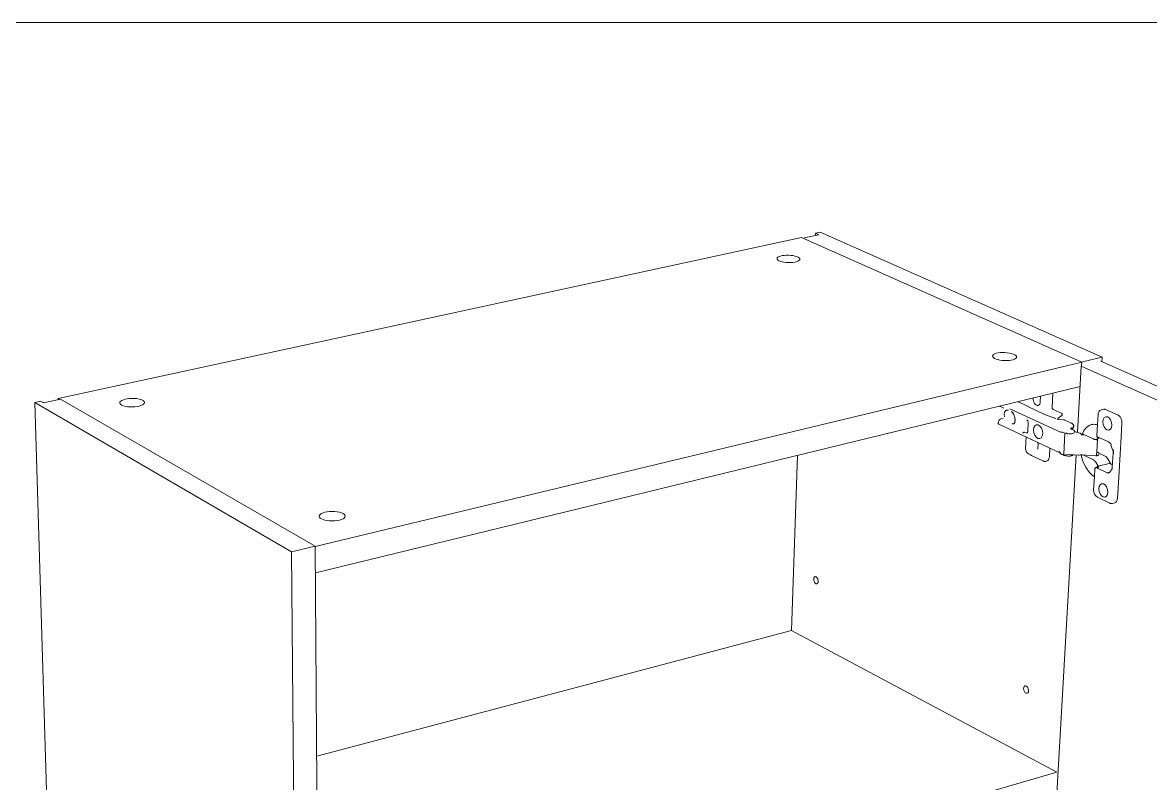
# Model space of a CAD drawing. Header units: metres. Extents: x -11.5 to 7.4, y -3.8 to 5.9.
# Drawn here: x 4.0831 to 4.2065, y 0.4399 to 0.5232 of the extents above; entities that cross this region are included whole.
import ezdxf

# ---------------------------------------------------------------- set-up
doc = ezdxf.new("R2010")
doc.units = ezdxf.units.M
doc.header["$MEASUREMENT"] = 0
doc.layers.add('PDF10_Geometry_Num_Penna__7_Num_Penna__7', color=7, linetype='Continuous', lineweight=18)

msp = doc.modelspace()

# ---------------------------------------------------------------- linework, layer by layer
at = {"layer": 'PDF10_Geometry_Num_Penna__7_Num_Penna__7', "color": 7, "linetype": 'Continuous', "lineweight": 18, "flags": 128}
for points in [[(4.041679183131805, 0.3237898832345811), (4.019383023032868, 0.3237898832345811), (4.019383023032868, 0.5231567930089867), (4.33105751801442, 0.5231567930089867), (4.33105751801442, 0.3237898832345811), (4.054576041841301, 0.3237898832345811)], [(4.168618400737117, 0.4996071879737478), (4.169832164921248, 0.4998700883132265)], [(4.169832533473125, 0.4998705797157292), (4.169843590029457, 0.5001039959049853)], [(4.169832533473125, 0.4998705797157292), (4.170193714313342, 0.4999467471038024)], [(4.169843344328205, 0.5001044873074898), (4.170365459488382, 0.5002175098833384)], [(4.170193714313342, 0.4999473613569307), (4.169843590029457, 0.5001046101581137)], [(4.201189418636455, 0.4865699109988224), (4.170364968085877, 0.5002173870327127)], [(4.168318522359236, 0.4996641906641779), (4.086988950985074, 0.4820338973378329), (4.086991407997591, 0.4819036756743529)], [(4.198979581577333, 0.4859964442770091), (4.168318522359236, 0.4996635764110469)], [(4.199040761189046, 0.4860528327143072), (4.201189418636455, 0.4865700338494481)], [(4.20115821457747, 0.4860667148350384), (4.20118892723395, 0.4865704024013251)], [(4.115119655861013, 0.4658371479653942), (4.198979950129214, 0.4859969356795135)], [(4.1984960415137, 0.4783321622774919), (4.19891373364184, 0.4855914057633388)], [(4.198913610791212, 0.4855910372114609), (4.276327932717184, 0.4510196425702047)], [(4.198979581577333, 0.4859964442770091), (4.198957468464668, 0.4856020937677936)], [(4.201063496744883, 0.486109221151608), (4.278578556184112, 0.4517122743991626)], [(4.115137592052397, 0.4629829593733028), (4.198782897725229, 0.4833417651014189)], [(4.195826743113621, 0.4808536713745823), (4.195798487469657, 0.4808720989684696), (4.195771460331958, 0.4809003546124329), (4.195750575725549, 0.4809384383064694), (4.195737062156699, 0.4809789790130239), (4.195724777094105, 0.481021976732098), (4.195724777094105, 0.4810686599699485), (4.195808315519734, 0.4826178063628488)], [(4.085060810411195, 0.4817369673749745), (4.084434272218983, 0.4816030601927173)], [(4.084434517920235, 0.4816031830433429), (4.112516942500189, 0.4652566787579033)], [(4.087288706512325, 0.387047144730329), (4.08443488647211, 0.4816028144914659)], [(4.087257502453342, 0.4819600641116528), (4.085379116382965, 0.4815546570461038), (4.08506093326182, 0.4817364759724709)], [(4.086988705283821, 0.4820338973378329), (4.087153325122559, 0.4819393023558707)], [(4.087257502453342, 0.4819600641116528), (4.11512002441289, 0.4658838312032447)], [(4.19303619114576, 0.4812149750654235), (4.192059528669663, 0.4816658368625646), (4.191989503812888, 0.48168794997523)], [(4.194438653891309, 0.4816966723696705), (4.194468138041531, 0.4822924979054033)], [(4.190432863531806, 0.4809949495943941), (4.19009011028548, 0.4811521983955762)], [(4.190525247202501, 0.4800219726370774), (4.190520333177464, 0.4800391717247052), (4.190501905583575, 0.4801030540501854), (4.190493306039761, 0.480165707869407), (4.190487163508465, 0.4802308187011466), (4.190487163508465, 0.4802947010266276), (4.190489620520983, 0.4803585833521069), (4.190495763052278, 0.4804163231462919), (4.190510505127392, 0.4804765199529948), (4.190530161227539, 0.4805330312409195), (4.190551045833944, 0.4805748004537334)], [(4.190551537236447, 0.4805744319018563), (4.190558908274006, 0.480585488458189), (4.190589620930487, 0.4806346287085592), (4.190626476118263, 0.4806751694151128), (4.190668245331077, 0.4807144816154088), (4.190706329025113, 0.4807390517405938), (4.190748098237927, 0.4807562508282235), (4.190788638944484, 0.4807697643970759)], [(4.190940236616871, 0.4807591992432458), (4.190887410847724, 0.4807727128120982), (4.190838270597354, 0.480777626837134), (4.190789130346985, 0.4807702557995785)], [(4.191111858941287, 0.4809211163682132), (4.19663276607031, 0.4783670518552547)], [(4.191416405642952, 0.4804279939557548), (4.191472916930875, 0.4804034238305706), (4.191461860374543, 0.480419394411939), (4.191432376224324, 0.4804587066122359), (4.191400435061581, 0.4804943332937546), (4.191375864936399, 0.4805262744564942), (4.191348837798694, 0.4805496160754208), (4.191320582154731, 0.4805717291880862), (4.191299697548326, 0.480588928275715), (4.191280041448177, 0.4806024418445674), (4.191261613854289, 0.4806098128821219)], [(4.191674514808019, 0.4797040352171855), (4.191674514808019, 0.4797175487860361), (4.19167082928924, 0.4797728315677023), (4.191667143770465, 0.4798317998681467), (4.191656087214129, 0.4798895396623299), (4.191649944682835, 0.4799485079627734), (4.191636431113981, 0.4800087047694763), (4.191622917545132, 0.4800627590448832), (4.191604489951244, 0.4801192703328079), (4.191583605344835, 0.480177010126992), (4.191562720738427, 0.4802298358961394), (4.191538150613244, 0.4802814331590275), (4.191513580488058, 0.4803293449031374), (4.191486553350355, 0.4803747996347303), (4.191473039781505, 0.4804030552786926)], [(4.196093083270625, 0.4798503503126614), (4.194837549873682, 0.4803405243100967), (4.193062358329081, 0.481155023959972)], [(4.195827234516127, 0.4808537942252071), (4.196828467117406, 0.48039678989677), (4.196726501097888, 0.4803722197715858)], [(4.196828712818659, 0.4803970355980223), (4.196816427756067, 0.4802103026466176), (4.196401192640442, 0.4798822914754011)], [(4.200692610705218, 0.4792316745605074), (4.200751579005662, 0.4802660768307865), (4.200756493030697, 0.4802537917681944), (4.20077000659955, 0.4802390496930844), (4.200794576724736, 0.4802255361242329)], [(4.201375414484103, 0.4808580939971145), (4.201424554734473, 0.48086546503467), (4.201477380503619, 0.4808617795158927), (4.201528977766509, 0.48085072295956), (4.201578118016878, 0.4808335238719303), (4.202950359508447, 0.4802131282110143)], [(4.202950605209701, 0.4802126368085098), (4.203008345003886, 0.4801794671395108), (4.203069770316846, 0.4801364694204375), (4.203125053098512, 0.4800824151450307), (4.203174193348881, 0.480017304313292), (4.203223333599251, 0.4799485079627734), (4.203263874305806, 0.4798723405747003), (4.203298272481065, 0.4797875736428141), (4.203327756631285, 0.4797003496984074), (4.203349869743951, 0.4796131257540015), (4.203365840325322, 0.4795185307720393), (4.203368297337843, 0.4794300783213759), (4.203368297337843, 0.4793403973644503), (4.203278616380917, 0.477845305246956)], [(4.189889740914596, 0.4792360971830405), (4.196576500483637, 0.4761144627783134), (4.196548244839676, 0.4761328903722015), (4.196527360233267, 0.4761636030286835), (4.196516303676933, 0.4761980012039411), (4.196516303676933, 0.4762409989230152)], [(4.191675006210524, 0.4797039123665598), (4.191675006210524, 0.4796621431537442), (4.191671320691746, 0.4796093173845977), (4.191665178160449, 0.4795564916154493), (4.191656578616632, 0.4795110368838573), (4.191650436085338, 0.4794655821522671), (4.191635694010229, 0.4794262699519711), (4.191627094466412, 0.4793894147641939), (4.191613580897561, 0.4793574736014543), (4.19159761031619, 0.4793329034762692), (4.191582868241079, 0.4793083333510832), (4.191574268697265, 0.4792911342634554), (4.191563212140933, 0.4792800777071209), (4.191552155584599, 0.4792727066695655), (4.191506700853008, 0.4792665641382694), (4.191458789108896, 0.4792702496570467), (4.191409648858526, 0.4792800777071209), (4.191360508608158, 0.4792972767947505)], [(4.19296174366645, 0.479709686345978), (4.192999827360486, 0.4796863447270514), (4.193031768523229, 0.4796507180455336), (4.193062481179709, 0.4796089488327206), (4.193088279811153, 0.4795573515698326), (4.19310670740504, 0.4795032972944249), (4.193111621430079, 0.4794443289939823), (4.193116535455115, 0.4793890462123169), (4.193100564873742, 0.4793988742623911), (4.193094422342449, 0.4794099308187239)], [(4.193116535455115, 0.4793894147641939), (4.193067395204745, 0.4784545215009128), (4.193048967610856, 0.4784618925384683), (4.193046510598339, 0.4784766346135791)], [(4.195956350523971, 0.4799096871649819), (4.195980920649156, 0.4798998591149086), (4.196005490774342, 0.4798888025585741), (4.196027603887009, 0.479882660027279), (4.196047259987155, 0.4798716034709463), (4.196066916087302, 0.4798605469146127), (4.196092714718748, 0.4798507188645385)], [(4.196299718023431, 0.4797754114308468), (4.196289889973356, 0.4797803254558834), (4.196330430679913, 0.479766811887032), (4.196377113917761, 0.4797594408494774), (4.19642871118065, 0.4797508413056626)], [(4.196299472322179, 0.4797754114308468), (4.196324042447362, 0.479772954418328), (4.196348612572546, 0.479766811887032), (4.196373182697734, 0.4797631263682547), (4.196401438341695, 0.4797557553306993), (4.196428465479396, 0.4797557553306993)], [(4.196392961648506, 0.4797591951482252), (4.196397875673545, 0.4797837652734094), (4.196397875673545, 0.4798058783860757), (4.196401561192319, 0.4798820457741479)], [(4.196429448284405, 0.4797507184550369), (4.196973676557249, 0.4797040352171855), (4.197022816807618, 0.4796966641796301), (4.197071957057988, 0.4796868361295559), (4.197110040752024, 0.479672094054445)], [(4.197129696852171, 0.4796725854569486), (4.197117411789581, 0.4796762709757258), (4.19709775568943, 0.4796824135070228), (4.197076871083025, 0.4796897845445782), (4.197051072451579, 0.4796971555821328), (4.197027730832655, 0.4797008411009109), (4.197001932201211, 0.4797045266196882), (4.196973676557249, 0.4797069836322079)], [(4.197793090232159, 0.4793609134189785), (4.197110040752024, 0.4796717255025671)], [(4.197880314176569, 0.4786790924451019), (4.19784223048253, 0.4786987485452503), (4.19781151782605, 0.4787208616579166), (4.197790633219642, 0.4787454317830999), (4.197775891144531, 0.4787626308707296), (4.197764834588199, 0.4787724589208038), (4.197761149069422, 0.4787872009959147), (4.197775891144531, 0.4787970290459889)], [(4.198086334676242, 0.4790525583479113), (4.198086334676242, 0.4790771284730955), (4.198080192144944, 0.4791164406733914), (4.198062993057317, 0.4791582098862044), (4.198038422932132, 0.479196293580241), (4.198001567744354, 0.4792319202617596), (4.197964712556574, 0.4792663184370181), (4.197920486331244, 0.4792970310935001), (4.197865203549581, 0.4793302007624982), (4.197807463755396, 0.4793572279002012), (4.197792721680283, 0.4793609134189785)], [(4.197894687699801, 0.4787869552946633), (4.197891002181022, 0.4788053828885515), (4.197883631143467, 0.4788176679511436), (4.197871346080873, 0.4788299530137357), (4.197857832512023, 0.4788324100262544), (4.197832033880578, 0.4788176679511436), (4.197811149274173, 0.4788078399010702), (4.197792721680283, 0.4788016973697733)], [(4.197904024347372, 0.4786857263789015), (4.19803056049207, 0.4788257760924539), (4.198058816136033, 0.4788589457614538), (4.198072329704887, 0.4788970294554904), (4.198079700742442, 0.4789301991244903)], [(4.198030437641446, 0.4788252846899512), (4.198039037185261, 0.4789481353158749), (4.198064835816705, 0.4789825334911333), (4.198079577891816, 0.4790169316663926), (4.198085720423112, 0.4790525583479113)], [(4.198079823593066, 0.4789301991244903), (4.198085966124362, 0.4790530497504131)], [(4.200175163868828, 0.4792171781866497), (4.200043713699086, 0.4791827800113895), (4.200165335818753, 0.4792073501365754), (4.200294328975971, 0.4792171781866497), (4.20042455063945, 0.4792122641616112), (4.20055722931545, 0.4791987505927597), (4.200688679485188, 0.4791680379362786)], [(4.200692733555842, 0.4792319202617596), (4.200616566167771, 0.4779481312208542)], [(4.192496262644825, 0.4782793365083462), (4.192530660820083, 0.478269508458272), (4.192566287501601, 0.478269508458272), (4.192598228664341, 0.4782830220271235), (4.192625255802044, 0.4783039066335295)], [(4.192717025219611, 0.4783675432577583), (4.192890244602165, 0.4782864618446485)], [(4.192829802094209, 0.4765655702767058), (4.192894912925949, 0.4778321602299824)], [(4.192889876050286, 0.4782859704421449), (4.192924274225543, 0.4782773708983301), (4.192962357919582, 0.4782773708983301), (4.192993070576062, 0.4782896559609222), (4.193022554726282, 0.4783179116048863), (4.193043439332689, 0.4783572238051814), (4.193060638420318, 0.4784026785367725), (4.193068009457873, 0.4784542757996597)], [(4.196632888920934, 0.4783675432577583), (4.196669744108711, 0.4783564867014256), (4.196709056309007, 0.4783528011826483), (4.196743454484265, 0.4783614007264623)], [(4.196743331633641, 0.4783609093239587), (4.1967777298089, 0.4783670518552547), (4.196817042009195, 0.4783633663364775), (4.196855125703232, 0.4783486242613666), (4.197072571311118, 0.4782491152543686)], [(4.197135593682217, 0.4782445697812081), (4.197005372018737, 0.4759509485952087), (4.197010286043772, 0.4759153219136918), (4.197020114093849, 0.4758846092572089), (4.197036084675219, 0.4758624961445435), (4.197027485131404, 0.4758489825756911), (4.197012743056291, 0.4758416115381365), (4.196999229487441, 0.4758379260193584)], [(4.197419992881228, 0.4781827759163688), (4.197388051718491, 0.478192603966443), (4.197358567568267, 0.4782061175352945), (4.197332768936823, 0.4782171740916272), (4.19730697030538, 0.4782306876604787), (4.197283628686455, 0.4782417442168132), (4.197257830055012, 0.4782552577856647)], [(4.197821837278626, 0.4787310582598669), (4.197831665328701, 0.4787212302097936), (4.197842721885035, 0.47871017365346), (4.197862377985182, 0.4786966600846094), (4.19788326259159, 0.4786856035282758), (4.197898004666698, 0.4786794609969798)], [(4.198164959076832, 0.4783429731325741), (4.19816987310187, 0.4784682807710166)], [(4.198866804702737, 0.4781881813439099), (4.198829949514959, 0.4782176654941308), (4.198785723289626, 0.4782373215942792), (4.198745182583073, 0.478254520681908), (4.198167784641226, 0.4784375681145345)], [(4.198866313300231, 0.4781883041945365), (4.198940023675787, 0.4781330214128694), (4.198979335876082, 0.4781084512876843), (4.199019876582637, 0.4780863381750189), (4.199065331314229, 0.4780703675936486)], [(4.199056363218537, 0.4780489915847381), (4.19898879537428, 0.4780588196348114), (4.198922456036279, 0.4780833897599965)], [(4.199067174073619, 0.4782025548671429), (4.199072088098653, 0.4781853557795133), (4.19908191614873, 0.4781681566918845), (4.199090515692545, 0.4781583286418103), (4.199101572248878, 0.4781423580604391), (4.19911262880521, 0.4781325300103658), (4.199126142374061, 0.4781263874790698)], [(4.199125896672808, 0.4781257732259405), (4.200226638281087, 0.4776184001408739)], [(4.200280815407121, 0.4775943214181932), (4.20033241267001, 0.4775734368117863), (4.200384009932895, 0.4775586947366754), (4.200428236158229, 0.4775562377241567), (4.200472462383562, 0.4775525522053794), (4.200514231596378, 0.4775562377241567), (4.20055722931545, 0.4775672942804894), (4.200601455540783, 0.4775808078493418), (4.200646910272374, 0.4776053779745268)], [(4.200583642200025, 0.4774677852734905), (4.20058855622506, 0.4775206110426389), (4.200591013237579, 0.4775734368117863)], [(4.200697524730256, 0.4776009553519938), (4.200613986304626, 0.4762090577602756)], [(4.200811530111112, 0.4777626267757089), (4.20078204596089, 0.4777626267757089), (4.200746419279373, 0.4777761403445604), (4.200718163635411, 0.4777970249509682), (4.200688679485188, 0.4778252805949306), (4.200671480397558, 0.4778633642889663), (4.200657966828707, 0.4779026764892622), (4.2006370822223, 0.4779161900581146), (4.20062234014719, 0.4779297036269661), (4.200616197615894, 0.4779481312208542)], [(4.200811530111112, 0.477762258223831), (4.200800473554779, 0.477762258223831), (4.200789416998447, 0.477762258223831), (4.200777131935853, 0.477762258223831), (4.200766075379521, 0.477762258223831), (4.200756247329446, 0.4777647152363498), (4.200742733760594, 0.4777696292613873), (4.200732905710522, 0.4777733147801637), (4.200720620647928, 0.4777770002989428), (4.200709564091596, 0.4777794573114607), (4.200699736041519, 0.4777868283490161), (4.200688679485188, 0.4777941993865715), (4.200676394422594, 0.4778040274366457), (4.200669023385039, 0.4778113984742012), (4.200657966828707, 0.4778212265242754), (4.200650595791153, 0.4778322830806081), (4.200643224753595, 0.4778421111306823), (4.2006370822223, 0.477853167687015), (4.200632168197263, 0.4778642242433486), (4.200627254172225, 0.4778740522934211), (4.200622340147191, 0.4778838803434953), (4.200622340147191, 0.4778949368998298), (4.200619883134669, 0.4779059934561625), (4.200616197615894, 0.4779182785187546), (4.200616197615894, 0.4779293350750873), (4.200616197615894, 0.4779403916314218)], [(4.200647155973627, 0.4776051322732746), (4.20088548618792, 0.4777525530243834)], [(4.200681922700761, 0.4774898983861586), (4.200686836725799, 0.477545181167824), (4.200689293738316, 0.4775980069369714)], [(4.200811775812365, 0.4777626267757089), (4.200830203406252, 0.4777626267757089), (4.200843716975106, 0.4777626267757089), (4.200862144568994, 0.4777589412569316), (4.200881800669141, 0.4777552557381535), (4.200902685275548, 0.4777454276880801), (4.201032906939027, 0.4776852308813764)], [(4.203278124978414, 0.477845673798833), (4.203048394307936, 0.4740434469264878)], [(4.194155606049179, 0.4772434600305555), (4.194155606049179, 0.4772311749679616), (4.194150692024142, 0.4771881772488893), (4.194155606049179, 0.4771746636800369), (4.19416911961803, 0.4771611501111863), (4.194193689743216, 0.4771464080360754)], [(4.194159168717333, 0.4764995994905856), (4.19419356689259, 0.4771470222892047)], [(4.202343354565757, 0.4764542676096193), (4.202358096640866, 0.4764124983968046), (4.202376524234758, 0.4763523015901026), (4.202388809297352, 0.4762921047833997), (4.202399865853684, 0.4762331364829562), (4.202404779878719, 0.4761741681825127), (4.202407236891238, 0.4761139713758098), (4.202404779878719, 0.4760586885941445), (4.202312641909275, 0.4745230557700948)], [(4.202343968818887, 0.4764545133108715), (4.202355025375221, 0.47647048389224), (4.20237590998163, 0.4764839974610924), (4.202404165625593, 0.4763918594916507), (4.202427507244515, 0.4762960360034292), (4.202442249319626, 0.4762014410214679), (4.202449620357184, 0.476108074545766), (4.202444706332145, 0.4760159365763226)], [(4.167869749022737, 0.4758175328154559), (4.167230925767932, 0.4566823193215424)], [(4.193350320196247, 0.4758767468171516), (4.193382261358988, 0.4758558622107447), (4.193419116546767, 0.4758276065667815), (4.193463342772098, 0.4758067219603737), (4.193451057709504, 0.4758128644916706), (4.193448600696987, 0.4758312920855587)], [(4.194097989105623, 0.4011233694486931), (4.198357220306406, 0.4758583192232626)], [(4.196516549378186, 0.4762413674748931), (4.196550947553446, 0.4762143403371892), (4.19658657423496, 0.4761873131994863), (4.196620972410221, 0.4761492295054497), (4.196609915853887, 0.4761185168489703), (4.196607458841369, 0.4760939467237844), (4.196614829878923, 0.4760755191298962)], [(4.196785346547708, 0.4759321524494426), (4.196754633891226, 0.4759456660182932), (4.196726378247263, 0.4759677791309613), (4.196698122603303, 0.4759886637373674), (4.19666986695934, 0.4760095483437743), (4.196642839821635, 0.4760402610002563), (4.196614584177672, 0.4760758876817741)], [(4.197002423603715, 0.4758312920855587), (4.196784977995831, 0.475932029598817)], [(4.197002792155592, 0.4758317834880614), (4.196991735599259, 0.4758342405005811), (4.196965936967814, 0.4758588106257653), (4.196953651905224, 0.4758870662697285), (4.196947509373926, 0.4759190074324691), (4.196943823855149, 0.4759546341139869)], [(4.1971667977412, 0.4758002108772006), (4.197198738903943, 0.4757879258146067), (4.197230680066681, 0.4757830117895709), (4.197278591810793, 0.4757682697144601), (4.19732773206116, 0.4757584416643859), (4.197379329324049, 0.4757510706268304), (4.197434612105715, 0.4757436995892759), (4.197473924306012, 0.4757436995892759), (4.197492351899898, 0.4757412425767562), (4.19750586546875, 0.4757412425767562)], [(4.19857048899301, 0.4758421029406401), (4.197233874182956, 0.4759538970102302)], [(4.198570980395511, 0.4758423486418915), (4.198583265458105, 0.4758423486418915), (4.198594322014436, 0.4758423486418915), (4.198607835583287, 0.4758423486418915), (4.198620120645881, 0.4758423486418915), (4.198632405708475, 0.4758423486418915), (4.198643462264807, 0.4758423486418915), (4.19865329031488, 0.4758448056544102), (4.198664346871212, 0.4758448056544102), (4.198675403427549, 0.4758484911731884), (4.198688916996399, 0.4758521766919657), (4.198698745046471, 0.4758558622107447), (4.198782283472102, 0.475880432335928)], [(4.200503052189417, 0.4757616357806596), (4.198921964633776, 0.4758943144566583), (4.198896166002331, 0.4758943144566583), (4.198870367370887, 0.4758943144566583), (4.198845797245703, 0.4758943144566583), (4.198818770108002, 0.4758906289378801), (4.198800342514112, 0.4758844864065841), (4.198783143426482, 0.4758808008878068)], [(4.200182903458261, 0.4753760076658855), (4.199098132431351, 0.4758809237384325)], [(4.200500840878151, 0.4750617557647709), (4.20045538614656, 0.475131780621548), (4.20040624589619, 0.475198119959547), (4.200353420127042, 0.4752546312474717), (4.200296908839118, 0.4753037714978419), (4.200241626057451, 0.4753443122043963), (4.200182657757008, 0.4753762533671368)], [(4.200595313009487, 0.4760124967587958), (4.200590398984449, 0.4759608994959077), (4.200590398984449, 0.4759191302830938), (4.200590398984449, 0.4758810465890582), (4.200595313009487, 0.4758564764638731), (4.200598998528264, 0.4758454199075404), (4.200608826578337, 0.4758589334763919), (4.200606369565818, 0.4758454199075404)], [(4.200613617752749, 0.4762086892083977), (4.200595190158863, 0.4758806780371803)], [(4.200825903634344, 0.4758966486185505), (4.20081853259679, 0.4758696214808475), (4.200798876496641, 0.4758487368744406), (4.200765706827642, 0.4758253952555149), (4.200725166121089, 0.4758069676616268), (4.200671111845683, 0.4757885400677369), (4.20060845802646, 0.4757762550051456)], [(4.200626762769723, 0.4762062321958789), (4.200689416588945, 0.4761841190832117), (4.200743470864349, 0.4761632344768048), (4.200781554558384, 0.4761386643516206), (4.20081103870861, 0.4761140942264364), (4.200830694808756, 0.4760870670887325), (4.200836837340052, 0.4760624969635474)], [(4.200833151821275, 0.4760688851960957), (4.201459690013486, 0.475782643237693)], [(4.201459321461609, 0.4757827660883196), (4.201529346318386, 0.4757434538880236), (4.201592000137605, 0.4756943136376535), (4.201647282919273, 0.4756464018935436), (4.201698880182162, 0.475589890605618), (4.201756619976344, 0.4755210942551003), (4.201813131264268, 0.4754326418044359)], [(4.201813254114896, 0.4754323961031837), (4.202063869391782, 0.4750097899500059)], [(4.200500963728775, 0.4750615100635187), (4.200751579005662, 0.4746352183915636), (4.200725780374217, 0.4746253903414894), (4.200692610705218, 0.4746106482663786), (4.200665583567513, 0.4745885351537122), (4.200647155973627, 0.4745676505473044)], [(4.200632782450393, 0.4744702300009473), (4.200833028970649, 0.4745230557700948)], [(4.200769515197049, 0.4743694924876891), (4.200720374946677, 0.4743940626128751), (4.200676148721346, 0.4744284607881344), (4.200633151002272, 0.4744702300009473)], [(4.200676025870717, 0.4745434489739981), (4.200700595995903, 0.4745471344927754), (4.200725166121089, 0.4745471344927754), (4.20075219325879, 0.4745434489739981), (4.200776763383976, 0.4745409919614803), (4.200805019027939, 0.4745323924176645), (4.200833274671901, 0.4745225643675903)], [(4.200751579005662, 0.4746352183915636), (4.201954286633455, 0.4749423449563723)], [(4.200833151821275, 0.4745230557700948), (4.200790154102201, 0.4745758815392431), (4.200752070408164, 0.4746348498396857)], [(4.202026154249621, 0.4739849700285488), (4.201749740341294, 0.473910031146735), (4.20076939234642, 0.4743694924876891)], [(4.202001092721932, 0.4739521689114259), (4.201983893634305, 0.4739325128112784), (4.201966694546673, 0.4739177707361675), (4.201951952471562, 0.473904257167316), (4.201934753383936, 0.4738968861297606), (4.201920011308825, 0.4738932006109833), (4.201864728527157, 0.4738858295734278), (4.201808217239233, 0.4738932006109833), (4.201749248938789, 0.473910399698612)], [(4.201954900886586, 0.4749429592095034), (4.201986842049326, 0.4749527872595767), (4.202015097693288, 0.4749699863472063), (4.202043353337251, 0.4749884139410945), (4.202064237943659, 0.4750092985475014)], [(4.202312027656147, 0.4745230557700948), (4.202308342137368, 0.4744849720760591), (4.202300971099813, 0.4744346033194287), (4.202292371556, 0.474390377094096), (4.202281314999667, 0.4743473793750237), (4.202262887405777, 0.4743056101622098), (4.202246916824409, 0.4742712119869505), (4.20222480371174, 0.4742429563429882), (4.20200121557256, 0.4739530288658083)], [(4.202063992242406, 0.4750095442487536), (4.202102075936445, 0.4749505759483093), (4.202148759174294, 0.4748965216729042), (4.202195442412146, 0.4748547524600895), (4.202245811168774, 0.4748277253223865)], [(4.202330332399409, 0.4747881674208392), (4.202246793973782, 0.4748274796211334)], [(4.203047780054806, 0.4740432012252356), (4.202868418140959, 0.4710947862030617)], [(4.202038193610962, 0.4705880273711252), (4.202082419836296, 0.470569599777237), (4.202127874567887, 0.4705585432209043), (4.202172100793222, 0.4705499436770886), (4.20222124104359, 0.470545029652051), (4.202270381293959, 0.4705499436770886), (4.202319521544329, 0.4705585432209043), (4.202588564415102, 0.4706297965839399)], [(4.202869032394087, 0.4710942948005572), (4.202856747331495, 0.4710070708561522), (4.202842005256381, 0.4709272179493018), (4.202817435131198, 0.4708498220549684), (4.202783036955939, 0.4707834827169703), (4.202742496249384, 0.4707269714290447), (4.202693355999015, 0.4706827452037121), (4.202644215748645, 0.4706508040409725), (4.20258770446072, 0.4706299194345656)], [(4.115119655861013, 0.4658833398007429), (4.115802705341149, 0.3667613122740114), (4.113399747098079, 0.3659332990552837), (4.087289075064202, 0.3870476361328317)], [(4.112517433902694, 0.465256433056652), (4.113399501396827, 0.3659329305034067)], [(4.115119655861013, 0.4658833398007429), (4.112517679603943, 0.4652568016085299)], [(4.167231540021062, 0.4566826878734203), (4.11527678181157, 0.4429307888074945)], [(4.196258563063745, 0.4411692336823725), (4.167231417170438, 0.4566828107240468)], [(4.115453195310398, 0.4176056236757786), (4.196258194511866, 0.4411696022342486)]]:
    msp.add_lwpolyline(points, dxfattribs=at)
for points in [[(4.19199785765545, 0.481690652689001), (4.192074025043524, 0.4816660825638168)], [(4.190013574345526, 0.4812067440734857), (4.190032001939418, 0.4811883164795985), (4.190057800570861, 0.4811698888857086), (4.190089741733598, 0.4811526897980798), (4.190049201027046, 0.481177259923264)], [(4.193062604030333, 0.481155638213103), (4.193074889092927, 0.481155638213103)], [(4.193069237964135, 0.4811976531271691), (4.193095036595578, 0.4811485128767989)], [(4.194836935620554, 0.4803404014594701), (4.194847992176886, 0.4803404014594701)], [(4.191560509427163, 0.4793459256426171), (4.191581394033568, 0.4793397831113202)], [(4.192961866517075, 0.479710054897855), (4.192966780542113, 0.4796830277601511), (4.192976608592186, 0.4796621431537442)], [(4.196285467350823, 0.4797747971777175), (4.196264582744414, 0.4797723401651997)], [(4.197110409303903, 0.4796722169050707), (4.197121465860235, 0.4796722169050707)], [(4.197776259696409, 0.4787970290459889), (4.19779100177152, 0.4788007145647661)], [(4.197793090232159, 0.4788012059672697), (4.19781151782605, 0.4787975204484916), (4.197827488407418, 0.4787876923984182), (4.197839773470012, 0.4787704933107886)], [(4.197824171440521, 0.4787231958198088), (4.197827856959298, 0.4787477659449939), (4.197824171440521, 0.4787698790576602), (4.197813114884186, 0.4787870781452899), (4.197795915796558, 0.4787969061953623)], [(4.192630661229588, 0.4783777398597095), (4.192619604673251, 0.4783568552533035), (4.192615919154475, 0.4783322851281184)], [(4.19267513315617, 0.478356732402677), (4.192684961206243, 0.4783677889590097), (4.192703388800131, 0.4783702459715293)], [(4.193423662019924, 0.4775073431750396), (4.193423662019924, 0.4775208567438902), (4.193423662019924, 0.4775343703127426), (4.193428576044962, 0.4775454268690753), (4.193428576044962, 0.477556483425408), (4.193428576044962, 0.4775699969942613)], [(4.197072079908613, 0.4782487467024898), (4.197090507502503, 0.4782450611837126), (4.197115077627688, 0.4782426041711947)], [(4.19723399703358, 0.478258943304442), (4.197202055870841, 0.478258943304442)], [(4.197285594296471, 0.4782487467024898), (4.197259795665026, 0.4782548892337859)], [(4.197790633219642, 0.4787454317830999), (4.197807832307273, 0.4787417462643226)], [(4.197811026423546, 0.4787418691149492), (4.197822082979878, 0.4787455546337265)], [(4.197897390413571, 0.4786788467438496), (4.197909675476163, 0.4786751612250724), (4.197931788588829, 0.4786604191499615)], [(4.197950216182718, 0.4786542766186646), (4.197912132488682, 0.4786641046687388)], [(4.199064962762352, 0.4780701218923973), (4.199159557744311, 0.4780394092359161), (4.199056363218537, 0.4780492372859904)], [(4.199159557744311, 0.4781083284370586), (4.19914604417546, 0.4780813012993557)], [(4.20025010275064, 0.4776573437892928), (4.200252559763157, 0.4776327736641068), (4.200263616319493, 0.4776082035389226)], [(4.194046391842734, 0.4772613962219392), (4.19405007736151, 0.477276138297051)], [(4.194193935444467, 0.4772260152416727), (4.194193935444467, 0.4772125016728213), (4.194193935444467, 0.4771989881039698), (4.194193935444467, 0.4771842460288589), (4.194193935444467, 0.4771609044099332)], [(4.194762610991869, 0.4752147047940456), (4.194767525016907, 0.4751975057064159)], [(4.196614952729552, 0.4760755191298962), (4.196607581691994, 0.4760865756862289), (4.196598982148181, 0.4760939467237844), (4.196586697085589, 0.4761074602926358)], [(4.196943701004523, 0.475954265562109), (4.196964585610928, 0.4759505800433317), (4.196984241711077, 0.4759456660182932)], [(4.197506356871253, 0.4757407511742535), (4.197487929277367, 0.4757407511742535)], [(4.200549981128521, 0.4757719552332382), (4.200538924572186, 0.4757633556894225), (4.200524182497077, 0.4757633556894225)], [(4.200608826578337, 0.4757761321545191), (4.200590398984449, 0.4757761321545191), (4.200570742884301, 0.4757724466357418), (4.200559686327969, 0.4757724466357418)], [(4.200606369565818, 0.4758379260193584), (4.200598998528264, 0.4758207269317287), (4.200587941971932, 0.4758035278441), (4.200570742884301, 0.4757863287564703)], [(4.200619637433418, 0.4760724478642482), (4.200615951914642, 0.4760589342953967)], [(4.202444337780268, 0.4760160594269491), (4.202424681680119, 0.4760295729958006), (4.202411168111267, 0.4760430865646521)], [(4.200448015109004, 0.4743058558634612), (4.200423444983818, 0.474320597938573), (4.200408702908707, 0.4743341115074244)], [(4.200675534468214, 0.4745436946752504), (4.200539170273439, 0.474509296499992), (4.200563740398623, 0.4745129820187692), (4.200588310523809, 0.4745056109812138), (4.200609195130216, 0.4744920974123623)], [(4.200665215015636, 0.474540377708351), (4.200655386965563, 0.4745538912772016)], [(4.169651328799885, 0.4622871334280712), (4.169651328799885, 0.4622195655838128), (4.169658699837441, 0.4621544547520733), (4.169675898925073, 0.4620844298952962), (4.169695555025219, 0.4620168620510388), (4.169728724694219, 0.4619578937505944), (4.169760665856959, 0.461902610968929), (4.169797521044737, 0.4618522422123004), (4.169840518763811, 0.4618129300120044), (4.169881059470363, 0.4617871313805608), (4.169924057189437, 0.4617687037866718), (4.169967054908511, 0.4617637897616342), (4.170005138602548, 0.4617723893054499), (4.170041993790326, 0.461793273911856), (4.170075163459323, 0.4618203010495598), (4.170098505078249, 0.4618632987686331), (4.170119389684656, 0.4619124390190033), (4.170134131759767, 0.4619677218006686), (4.170140274291063, 0.4620316041261487), (4.170137817278546, 0.4621004004766665), (4.170130446240989, 0.4621679683209248), (4.170112018647101, 0.462237993177701), (4.170091134040693, 0.4623043325156999), (4.170060421384212, 0.4623645293224028), (4.170029708727732, 0.462419812104069), (4.169990396527437, 0.4624689523544383), (4.169948627314625, 0.4625070360484749), (4.169906858101808, 0.4625352916924372), (4.169863860382735, 0.4625512622738075), (4.16982331967618, 0.4625574048051035), (4.169782778969626, 0.4625488052612887), (4.169744695275588, 0.4625266921486215), (4.169713982619108, 0.4624996650109185), (4.169689412493923, 0.4624578957981047), (4.169669756393777, 0.4624087555477345), (4.169655014318664, 0.4623497872472919)]]:
    msp.add_lwpolyline(points, close=True, dxfattribs=at)
for points in [[(4.200751579005662, 0.4802660768307865, -0.3408239572171404), (4.20110551165895, 0.4807921232109935), (4.201375783035981, 0.4808584625489924)], [(4.189832001120411, 0.47935759645208), (4.189819347505942, 0.4793669330996497), (4.189825490037238, 0.4793349919369101), (4.189827947049757, 0.4793141073305032), (4.189834089581053, 0.4792944512303539), (4.189846374643647, 0.4792723381176884), (4.189858659706237, 0.4792600530550963), (4.189873401781348, 0.4792453109799855), (4.189889372362721, 0.4792354829299112), (4.189866030743794, 0.4792526820175409), (4.189846374643647, 0.4792797091552439), (4.189834089581053, 0.4793190213555389), (4.18983175541916, 0.4793572279002012, -0.3068058581592695), (4.190184459566188, 0.4798437163788609), (4.190376475094507, 0.479895313641749), (4.190388760157099, 0.4798928566292302)], [(4.200043222296578, 0.4791822886089019, 0.2571720469606583), (4.199017910972623, 0.4780868295775225), (4.199041252591549, 0.4781470263842253), (4.199067051222993, 0.4782023091658907)], [(4.201033521192157, 0.4776854765826286), (4.201746054822516, 0.4773561140545262), (4.201884753179199, 0.4772938287872055, -0.1829323187940744), (4.202196056665274, 0.4769644662590808), (4.202180086083906, 0.4769497241839691), (4.202165344008794, 0.4769398961338975), (4.20234421452014, 0.4764535305058635)], [(4.192868254340123, 0.4765241696157707), (4.192847369733714, 0.476533997665844), (4.192832627658603, 0.476548739740954), (4.192830170646085, 0.4765659388285837, 0.2885119512896819), (4.19312697775832, 0.4759812926998119), (4.1933505658975, 0.4758768696677764)], [(4.193463711323975, 0.4758068448110002), (4.194778458722613, 0.4751878005069683), (4.194823913454204, 0.4751706014193404), (4.194865682667018, 0.4751558593442295), (4.194903766361055, 0.4751497168129326), (4.194946764080129, 0.4751497168129326), (4.194984847774167, 0.4751497168129326), (4.195022931468202, 0.4751558593442295), (4.195121211968948, 0.4751844835400556, 0.3187268761400455), (4.195432024052529, 0.4757053701939862), (4.195481164302899, 0.4766255213821573)], [(4.1971667977412, 0.4758007022797042), (4.197156969691129, 0.4758031592922229), (4.197145913134792, 0.4758068448110002), (4.197132399565941, 0.4758093018235199), (4.19711765749083, 0.4758093018235199), (4.197102915415721, 0.4758129873422972), (4.197090016099999, 0.4758421029406401), (4.197069131493592, 0.4758445599531598), (4.197054389418479, 0.4758519309907143), (4.197010286043772, 0.475828097969285), (4.197022571106366, 0.4758256409567663), (4.197033627662698, 0.4758207269317287), (4.197048369737809, 0.4758170414129514), (4.197061883306661, 0.4758170414129514), (4.197076625381772, 0.4758133558941751), (4.197090138950623, 0.4758170414129514), (4.197090138950623, 0.475828097969285), (4.197089770398746, 0.4758423486418915), (4.197124168574005, 0.4758374346168557), (4.197152424217968, 0.4758312920855587), (4.197152424217968, 0.4758177785167064), (4.197157338243006, 0.4758067219603737), (4.197167166293079, 0.4758005794290785, 0.2209608129589479), (4.198013852806945, 0.4758870662697285)], [(4.200538678870934, 0.4745088050974884), (4.200528850820861, 0.4745051195787093), (4.200519022770786, 0.4745014340599321), (4.200507966214452, 0.4744989770474142), (4.200496909658121, 0.4744940630223757), (4.200487081608049, 0.4744879204910806), (4.200476025051715, 0.4744817779597845), (4.200464968495378, 0.4744707214034509), (4.200457597457824, 0.4744633503658964), (4.200447769407752, 0.4744535223158222), (4.200440398370196, 0.4744461512782667), (4.200437941357679, 0.4744350947219331), (4.200428113307602, 0.4744252666718598), (4.200424427788827, 0.4744142101155253), (4.200420742270047, 0.4744043820654511), (4.200415828245012, 0.4743945540153778), (4.200413371232493, 0.4743822689527857), (4.200408457207455, 0.4743724409027124), (4.200406000194937, 0.4743626128526381), (4.200406000194937, 0.4743503277900452), (4.200353297276415, 0.4734589236483409, -0.1866721759394702), (4.198913242239337, 0.4758940687554061), (4.198921841783152, 0.4758584420738883), (4.198930441326965, 0.4758252724048884), (4.19893781236452, 0.4758375574674814), (4.198948868920851, 0.4758486140238141), (4.198957468464668, 0.4758584420738883), (4.198968525021, 0.475869498630221), (4.198979581577333, 0.4758768696677764), (4.198998009171223, 0.4758866977178506)], [(4.200353297276415, 0.4734589236483417), (4.200272830116445, 0.4720461414502157, 0.2947732538827633), (4.200681922700761, 0.4712316418003413), (4.202038193610962, 0.4705879045204986)]]:
    msp.add_lwpolyline(points, format="xyb", dxfattribs=at)
at = {"layer": 'PDF10_Geometry_Num_Penna__7_Num_Penna__7', "color": 7, "linetype": 'Continuous', "lineweight": 18}
for centre, major_axis, ratio in [((4.166886373656904, 0.4973091839755952), (-0.001252379474268039, 3.512844732117567e-05), 0.3219923887173906), ((4.190533344148115, 0.4866275329693224), (-0.001314315731280047, 5.70939451320363e-05), 0.337000449838619), ((4.095082842948159, 0.4815819241378057), (0.001358222710150514, 1.767782744221957e-05), 0.3461274398771963), ((4.201764334585246, 0.479316756381345), (-0.0001730128113459628, 0.0007292197541501344), 0.6243144288729268), ((4.194197200317005, 0.478408835976782), (-0.0001792843107342179, 0.0007613670266944372), 0.6125873318577294), ((4.20133054777758, 0.4719892763483946), (-0.0001827248280648065, 0.0007244274582920429), 0.6193495555515173), ((4.116970884650147, 0.4691698447733028), (0.001423912236767855, 2.56690577982166e-06), 0.3659897173814378), ((4.192874334081056, 0.4502010007405755), (-0.000115958767240798, 0.000406794040986147), 0.6000089067679112)]:
    msp.add_ellipse(centre, major_axis=major_axis, ratio=ratio, dxfattribs=at)
for centre, major_axis, ratio, start_param, end_param in [((4.194050776539527, 0.4818786720117796), (-0.0001372265180039633, 0.0005928564880700593), 0.6133115943754226, 1.057029178140612, 4.263164331509981), ((4.197615146743363, 0.4784016704697294), (-0.0005541756115512443, 4.024500557936473e-05), 0.3877024863052846, 0.9613494900399573, 3.056259637690892), ((4.197710377759284, 0.4784964859944809), (-0.0004588083306265034, 2.588384384727416e-05), 0.4379087640192266, 3.132721147945892, 4.160482688237801), ((4.197003295195893, 0.4762162829451997), (-0.001025312377693766, 0.0002998396426253104), 0.3611506909774887, 2.185770907150095, 3.05937396814108)]:
    msp.add_ellipse(centre, major_axis=major_axis, ratio=ratio, start_param=start_param, end_param=end_param, dxfattribs=at)

doc.saveas('drawing.dxf')
